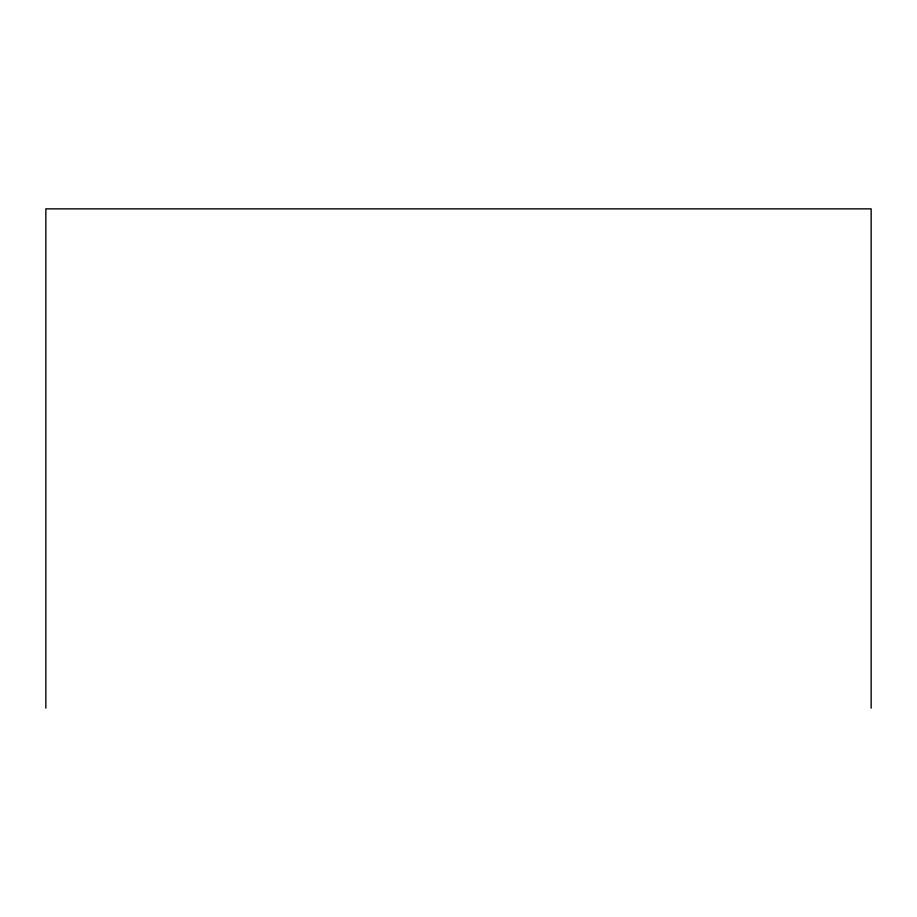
<?xml version="1.0" encoding="UTF-8"?>
<svg xmlns="http://www.w3.org/2000/svg" width="917" height="917" viewBox="0 0 917 917"><rect width="100%" height="100%" fill="white"/><g stroke="black" fill="none" stroke-linecap="round" stroke-linejoin="round"><path stroke-width="1.38" d="M871.15 708.142L871.15 208.858L45.85 208.858L45.85 708.142"/></g></svg>
